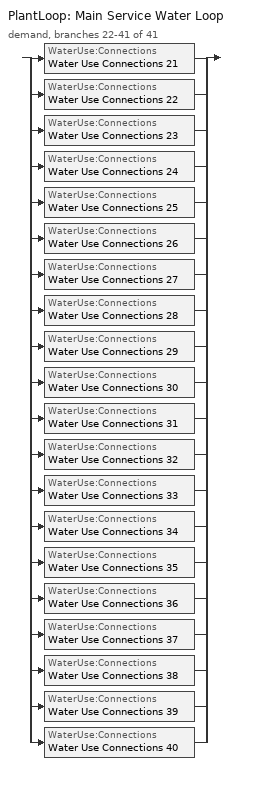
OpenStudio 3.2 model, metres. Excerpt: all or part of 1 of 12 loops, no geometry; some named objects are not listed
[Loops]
PlantLoop 'Main Service Water Loop'
 demand, branches 22-41 of 41: split
  | WaterUse:Connections 'Water Use Connections 21'
  | WaterUse:Connections 'Water Use Connections 22'
  | WaterUse:Connections 'Water Use Connections 23'
  | WaterUse:Connections 'Water Use Connections 24'
  | WaterUse:Connections 'Water Use Connections 25'
  | WaterUse:Connections 'Water Use Connections 26'
  | WaterUse:Connections 'Water Use Connections 27'
  | WaterUse:Connections 'Water Use Connections 28'
  | WaterUse:Connections 'Water Use Connections 29'
  | WaterUse:Connections 'Water Use Connections 30'
  | WaterUse:Connections 'Water Use Connections 31'
  | WaterUse:Connections 'Water Use Connections 32'
  | WaterUse:Connections 'Water Use Connections 33'
  | WaterUse:Connections 'Water Use Connections 34'
  | WaterUse:Connections 'Water Use Connections 35'
  | WaterUse:Connections 'Water Use Connections 36'
  | WaterUse:Connections 'Water Use Connections 37'
  | WaterUse:Connections 'Water Use Connections 38'
  | WaterUse:Connections 'Water Use Connections 39'
  | WaterUse:Connections 'Water Use Connections 40'
[WaterUse:Connections] Drain Water Heat Exchanger Type=None; Drain Water Heat Exchanger Destination=Plant
Name | Water Use Equipment Name 1
Water Use Connections 21 | Guestroom302_305 Service Water Use 0.26gal/min
Water Use Connections 22 | Guestroom306_308 Service Water Use 0.21gal/min
Water Use Connections 23 | Guestroom309_312 Service Water Use 0.26gal/min
Water Use Connections 24 | Guestroom313 Service Water Use 0.07gal/min
Water Use Connections 25 | Guestroom314 Service Water Use 0.07gal/min
Water Use Connections 26 | Guestroom315_318 Service Water Use 0.26gal/min
Water Use Connections 27 | Guestroom319 Service Water Use 0.07gal/min
Water Use Connections 28 | Guestroom320_323 Service Water Use 0.26gal/min
Water Use Connections 29 | Guestroom324 Service Water Use 0.07gal/min
Water Use Connections 30 | Guestroom401 Service Water Use 0.07gal/min
Water Use Connections 31 | Guestroom402_405 Service Water Use 0.26gal/min
Water Use Connections 32 | Guestroom406_408 Service Water Use 0.21gal/min
Water Use Connections 33 | Guestroom409_412 Service Water Use 0.26gal/min
Water Use Connections 34 | Guestroom413 Service Water Use 0.07gal/min
Water Use Connections 35 | Guestroom414 Service Water Use 0.07gal/min
Water Use Connections 36 | Guestroom415_418 Service Water Use 0.26gal/min
Water Use Connections 37 | Guestroom419 Service Water Use 0.07gal/min
Water Use Connections 38 | Guestroom420_423 Service Water Use 0.26gal/min
Water Use Connections 39 | Guestroom424 Service Water Use 0.07gal/min
Water Use Connections 40 | Meetingroomflr1 Service Water Use 0.06gal/min
[WaterUse:Equipment:Definition]
Name | Peak Flow Rate {m3/s} | Target Temperature Schedule | Sensible Fraction Schedule | Latent Fraction Schedule
Guestroom302_305 Service Water Use Def 0.26gal/min | 1.66278e-05 | Schedule Ruleset 65 | Schedule Ruleset 63 | Schedule Ruleset 64
Guestroom306_308 Service Water Use Def 0.21gal/min | 1.34301e-05 | Schedule Ruleset 68 | Schedule Ruleset 66 | Schedule Ruleset 67
Guestroom309_312 Service Water Use Def 0.26gal/min | 1.66278e-05 | Schedule Ruleset 71 | Schedule Ruleset 69 | Schedule Ruleset 70
Guestroom313 Service Water Use Def 0.07gal/min | 4.15695e-06 | Schedule Ruleset 74 | Schedule Ruleset 72 | Schedule Ruleset 73
Guestroom314 Service Water Use Def 0.07gal/min | 4.15665e-06 | Schedule Ruleset 77 | Schedule Ruleset 75 | Schedule Ruleset 76
Guestroom315_318 Service Water Use Def 0.26gal/min | 1.66266e-05 | Schedule Ruleset 80 | Schedule Ruleset 78 | Schedule Ruleset 79
Guestroom319 Service Water Use Def 0.07gal/min | 4.15665e-06 | Schedule Ruleset 83 | Schedule Ruleset 81 | Schedule Ruleset 82
Guestroom320_323 Service Water Use Def 0.26gal/min | 1.66266e-05 | Schedule Ruleset 86 | Schedule Ruleset 84 | Schedule Ruleset 85
Guestroom324 Service Water Use Def 0.07gal/min | 4.15665e-06 | Schedule Ruleset 89 | Schedule Ruleset 87 | Schedule Ruleset 88
Guestroom401 Service Water Use Def 0.07gal/min | 4.15695e-06 | Schedule Ruleset 92 | Schedule Ruleset 90 | Schedule Ruleset 91
Guestroom402_405 Service Water Use Def 0.26gal/min | 1.66278e-05 | Schedule Ruleset 95 | Schedule Ruleset 93 | Schedule Ruleset 94
Guestroom406_408 Service Water Use Def 0.21gal/min | 1.34301e-05 | Schedule Ruleset 98 | Schedule Ruleset 96 | Schedule Ruleset 97
Guestroom409_412 Service Water Use Def 0.26gal/min | 1.66278e-05 | Schedule Ruleset 101 | Schedule Ruleset 99 | Schedule Ruleset 100
Guestroom413 Service Water Use Def 0.07gal/min | 4.15695e-06 | Schedule Ruleset 104 | Schedule Ruleset 102 | Schedule Ruleset 103
Guestroom414 Service Water Use Def 0.07gal/min | 4.15665e-06 | Schedule Ruleset 107 | Schedule Ruleset 105 | Schedule Ruleset 106
Guestroom415_418 Service Water Use Def 0.26gal/min | 1.66266e-05 | Schedule Ruleset 110 | Schedule Ruleset 108 | Schedule Ruleset 109
Guestroom419 Service Water Use Def 0.07gal/min | 4.15665e-06 | Schedule Ruleset 113 | Schedule Ruleset 111 | Schedule Ruleset 112
Guestroom420_423 Service Water Use Def 0.26gal/min | 1.66266e-05 | Schedule Ruleset 116 | Schedule Ruleset 114 | Schedule Ruleset 115
Guestroom424 Service Water Use Def 0.07gal/min | 4.15665e-06 | Schedule Ruleset 119 | Schedule Ruleset 117 | Schedule Ruleset 118
Meetingroomflr1 Service Water Use Def 0.06gal/min | 3.83718e-06 | Schedule Ruleset 122 | Schedule Ruleset 120 | Schedule Ruleset 121
[WaterUse:Equipment]
Name | Water Use Equipment Definition | Space | Flow Rate Fraction Schedule
Guestroom302_305 Service Water Use 0.26gal/min | Guestroom302_305 Service Water Use Def 0.26gal/min | GuestRoom302_305 | NECB-F-Service Water Heating
Guestroom306_308 Service Water Use 0.21gal/min | Guestroom306_308 Service Water Use Def 0.21gal/min | GuestRoom306_308 | NECB-F-Service Water Heating
Guestroom309_312 Service Water Use 0.26gal/min | Guestroom309_312 Service Water Use Def 0.26gal/min | GuestRoom309_312 | NECB-F-Service Water Heating
Guestroom313 Service Water Use 0.07gal/min | Guestroom313 Service Water Use Def 0.07gal/min | GuestRoom313 | NECB-F-Service Water Heating
Guestroom314 Service Water Use 0.07gal/min | Guestroom314 Service Water Use Def 0.07gal/min | GuestRoom314 | NECB-F-Service Water Heating
Guestroom315_318 Service Water Use 0.26gal/min | Guestroom315_318 Service Water Use Def 0.26gal/min | GuestRoom315_318 | NECB-F-Service Water Heating
Guestroom319 Service Water Use 0.07gal/min | Guestroom319 Service Water Use Def 0.07gal/min | GuestRoom319 | NECB-F-Service Water Heating
Guestroom320_323 Service Water Use 0.26gal/min | Guestroom320_323 Service Water Use Def 0.26gal/min | GuestRoom320_323 | NECB-F-Service Water Heating
Guestroom324 Service Water Use 0.07gal/min | Guestroom324 Service Water Use Def 0.07gal/min | GuestRoom324 | NECB-F-Service Water Heating
Guestroom401 Service Water Use 0.07gal/min | Guestroom401 Service Water Use Def 0.07gal/min | GuestRoom401 | NECB-F-Service Water Heating
Guestroom402_405 Service Water Use 0.26gal/min | Guestroom402_405 Service Water Use Def 0.26gal/min | GuestRoom402_405 | NECB-F-Service Water Heating
Guestroom406_408 Service Water Use 0.21gal/min | Guestroom406_408 Service Water Use Def 0.21gal/min | GuestRoom406_408 | NECB-F-Service Water Heating
Guestroom409_412 Service Water Use 0.26gal/min | Guestroom409_412 Service Water Use Def 0.26gal/min | GuestRoom409_412 | NECB-F-Service Water Heating
Guestroom413 Service Water Use 0.07gal/min | Guestroom413 Service Water Use Def 0.07gal/min | GuestRoom413 | NECB-F-Service Water Heating
Guestroom414 Service Water Use 0.07gal/min | Guestroom414 Service Water Use Def 0.07gal/min | GuestRoom414 | NECB-F-Service Water Heating
Guestroom415_418 Service Water Use 0.26gal/min | Guestroom415_418 Service Water Use Def 0.26gal/min | GuestRoom415_418 | NECB-F-Service Water Heating
Guestroom419 Service Water Use 0.07gal/min | Guestroom419 Service Water Use Def 0.07gal/min | GuestRoom419 | NECB-F-Service Water Heating
Guestroom420_423 Service Water Use 0.26gal/min | Guestroom420_423 Service Water Use Def 0.26gal/min | GuestRoom420_423 | NECB-F-Service Water Heating
Guestroom424 Service Water Use 0.07gal/min | Guestroom424 Service Water Use Def 0.07gal/min | GuestRoom424 | NECB-F-Service Water Heating
Meetingroomflr1 Service Water Use 0.06gal/min | Meetingroomflr1 Service Water Use Def 0.06gal/min | MeetingRoomFlr1 | NECB-C-Service Water Heating
[Schedule:Ruleset]
Name | Default Day Schedule
NECB-F-Service Water Heating | NECB-F-Service Water Heating Default
Schedule Ruleset 63 | Schedule Day 68
Schedule Ruleset 64 | Schedule Day 69
Schedule Ruleset 65 | Schedule Day 70
Schedule Ruleset 66 | Schedule Day 71
Schedule Ruleset 67 | Schedule Day 72
Schedule Ruleset 68 | Schedule Day 73
Schedule Ruleset 69 | Schedule Day 74
Schedule Ruleset 70 | Schedule Day 75
Schedule Ruleset 71 | Schedule Day 76
Schedule Ruleset 72 | Schedule Day 77
Schedule Ruleset 73 | Schedule Day 78
Schedule Ruleset 74 | Schedule Day 79
Schedule Ruleset 75 | Schedule Day 80
Schedule Ruleset 76 | Schedule Day 81
Schedule Ruleset 77 | Schedule Day 82
Schedule Ruleset 78 | Schedule Day 83
Schedule Ruleset 79 | Schedule Day 84
Schedule Ruleset 80 | Schedule Day 85
Schedule Ruleset 81 | Schedule Day 86
Schedule Ruleset 82 | Schedule Day 87
Schedule Ruleset 83 | Schedule Day 88
Schedule Ruleset 84 | Schedule Day 89
Schedule Ruleset 85 | Schedule Day 90
Schedule Ruleset 86 | Schedule Day 91
Schedule Ruleset 87 | Schedule Day 92
Schedule Ruleset 88 | Schedule Day 93
Schedule Ruleset 89 | Schedule Day 94
Schedule Ruleset 90 | Schedule Day 95
Schedule Ruleset 91 | Schedule Day 96
Schedule Ruleset 92 | Schedule Day 97
Schedule Ruleset 93 | Schedule Day 98
Schedule Ruleset 94 | Schedule Day 99
Schedule Ruleset 95 | Schedule Day 100
Schedule Ruleset 96 | Schedule Day 101
Schedule Ruleset 97 | Schedule Day 102
Schedule Ruleset 98 | Schedule Day 103
Schedule Ruleset 99 | Schedule Day 104
Schedule Ruleset 100 | Schedule Day 105
Schedule Ruleset 101 | Schedule Day 106
Schedule Ruleset 102 | Schedule Day 107
Schedule Ruleset 103 | Schedule Day 108
Schedule Ruleset 104 | Schedule Day 109
Schedule Ruleset 105 | Schedule Day 110
Schedule Ruleset 106 | Schedule Day 111
Schedule Ruleset 107 | Schedule Day 112
Schedule Ruleset 108 | Schedule Day 113
Schedule Ruleset 109 | Schedule Day 114
Schedule Ruleset 110 | Schedule Day 115
Schedule Ruleset 111 | Schedule Day 116
Schedule Ruleset 112 | Schedule Day 117
Schedule Ruleset 113 | Schedule Day 118
Schedule Ruleset 114 | Schedule Day 119
Schedule Ruleset 115 | Schedule Day 120
Schedule Ruleset 116 | Schedule Day 121
Schedule Ruleset 117 | Schedule Day 122
Schedule Ruleset 118 | Schedule Day 123
Schedule Ruleset 119 | Schedule Day 124
Schedule Ruleset 120 | Schedule Day 125
Schedule Ruleset 121 | Schedule Day 126
Schedule Ruleset 122 | Schedule Day 127
NECB-C-Service Water Heating | NECB-C-Service Water Heating Default
[Schedule:Day]
NECB-F-Service Water Heating Default; NECB-F-Service Water Heating Default|Wkdy Day; NECB-F-Service Water Heating Sat Day; NECB-F-Service Water Heating Sun|Hol Day: 1, 0, 0.35, 2, 0, 0.21, 3, 0, 0.14, 5, 0, 0.07, 6, 0, 0.14, 7, 0, 0.28, 8, 0, 0.42, 9, 0, 0.63, 10, 0, 0.49, 12, 0, 0.35, 13, 0, 0.28, 14, 0, 0.35, 15, 0, 0.28, 19, 0, 0.21, 20, 0, 0.35, 24, 0, 0.49
Schedule Day 68; Schedule Day 71; Schedule Day 74; Schedule Day 77; Schedule Day 80; Schedule Day 83; Schedule Day 86; Schedule Day 89; Schedule Day 92; Schedule Day 95; Schedule Day 98; Schedule Day 101; Schedule Day 104; Schedule Day 107; Schedule Day 110; Schedule Day 113; Schedule Day 116; Schedule Day 119; Schedule Day 122; Schedule Day 125: 24, 0, 0.2
Schedule Day 69; Schedule Day 72; Schedule Day 75; Schedule Day 78; Schedule Day 81; Schedule Day 84; Schedule Day 87; Schedule Day 90; Schedule Day 93; Schedule Day 96; Schedule Day 99; Schedule Day 102; Schedule Day 105; Schedule Day 108; Schedule Day 111; Schedule Day 114; Schedule Day 117; Schedule Day 120; Schedule Day 123; Schedule Day 126: 24, 0, 0.05
Schedule Day 70; Schedule Day 73; Schedule Day 76; Schedule Day 79; Schedule Day 82; Schedule Day 85; Schedule Day 88; Schedule Day 91; Schedule Day 94; Schedule Day 97; Schedule Day 100; Schedule Day 103; Schedule Day 106; Schedule Day 109; Schedule Day 112; Schedule Day 115; Schedule Day 118; Schedule Day 121; Schedule Day 124; Schedule Day 127: 24, 0, 60
NECB-C-Service Water Heating Default; NECB-C-Service Water Heating Default|Wkdy Day: 8, 0, 0.05, 9, 0, 0.1, 10, 0, 0.2, 11, 0, 0.3, 12, 0, 0.4, 16, 0, 0.8, 17, 0, 0.6, 18, 0, 0.4, 19, 0, 0.3, 21, 0, 0.2, 24, 0, 0.05
NECB-C-Service Water Heating Sat Day: 8, 0, 0.05, 9, 0, 0.1, 10, 0, 0.2, 11, 0, 0.3, 12, 0, 0.5, 16, 0, 0.9, 17, 0, 0.7, 18, 0, 0.5, 19, 0, 0.3, 21, 0, 0.2, 24, 0, 0.05
NECB-C-Service Water Heating Sun|Hol Day: 8, 0, 0.05, 9, 0, 0.1, 10, 0, 0.2, 11, 0, 0.3, 12, 0, 0.5, 17, 0, 0.9, 18, 0, 0.5, 19, 0, 0.3, 24, 0, 0.05
[Schedule:Rule] Date Specification Type=DateRange; Start Month=1; Start Day=1; End Month=12; End Day=31
Name | Schedule Ruleset | Rule Order | Day Schedule | Apply Monday | Apply Tuesday | Apply Wednesday | Apply Thursday | Apply Friday | Apply Saturday | Apply Sunday
Schedule Rule 92 | NECB-F-Service Water Heating | 2 | NECB-F-Service Water Heating Default|Wkdy Day | Yes | Yes | Yes | Yes | Yes
Schedule Rule 93 | NECB-F-Service Water Heating | 1 | NECB-F-Service Water Heating Sat Day |  |  |  |  |  | Yes
Schedule Rule 94 | NECB-F-Service Water Heating | 0 | NECB-F-Service Water Heating Sun|Hol Day |  |  |  |  |  |  | Yes
Schedule Rule 95 | NECB-C-Service Water Heating | 2 | NECB-C-Service Water Heating Default|Wkdy Day | Yes | Yes | Yes | Yes | Yes
Schedule Rule 96 | NECB-C-Service Water Heating | 1 | NECB-C-Service Water Heating Sat Day |  |  |  |  |  | Yes
Schedule Rule 97 | NECB-C-Service Water Heating | 0 | NECB-C-Service Water Heating Sun|Hol Day |  |  |  |  |  |  | Yes
